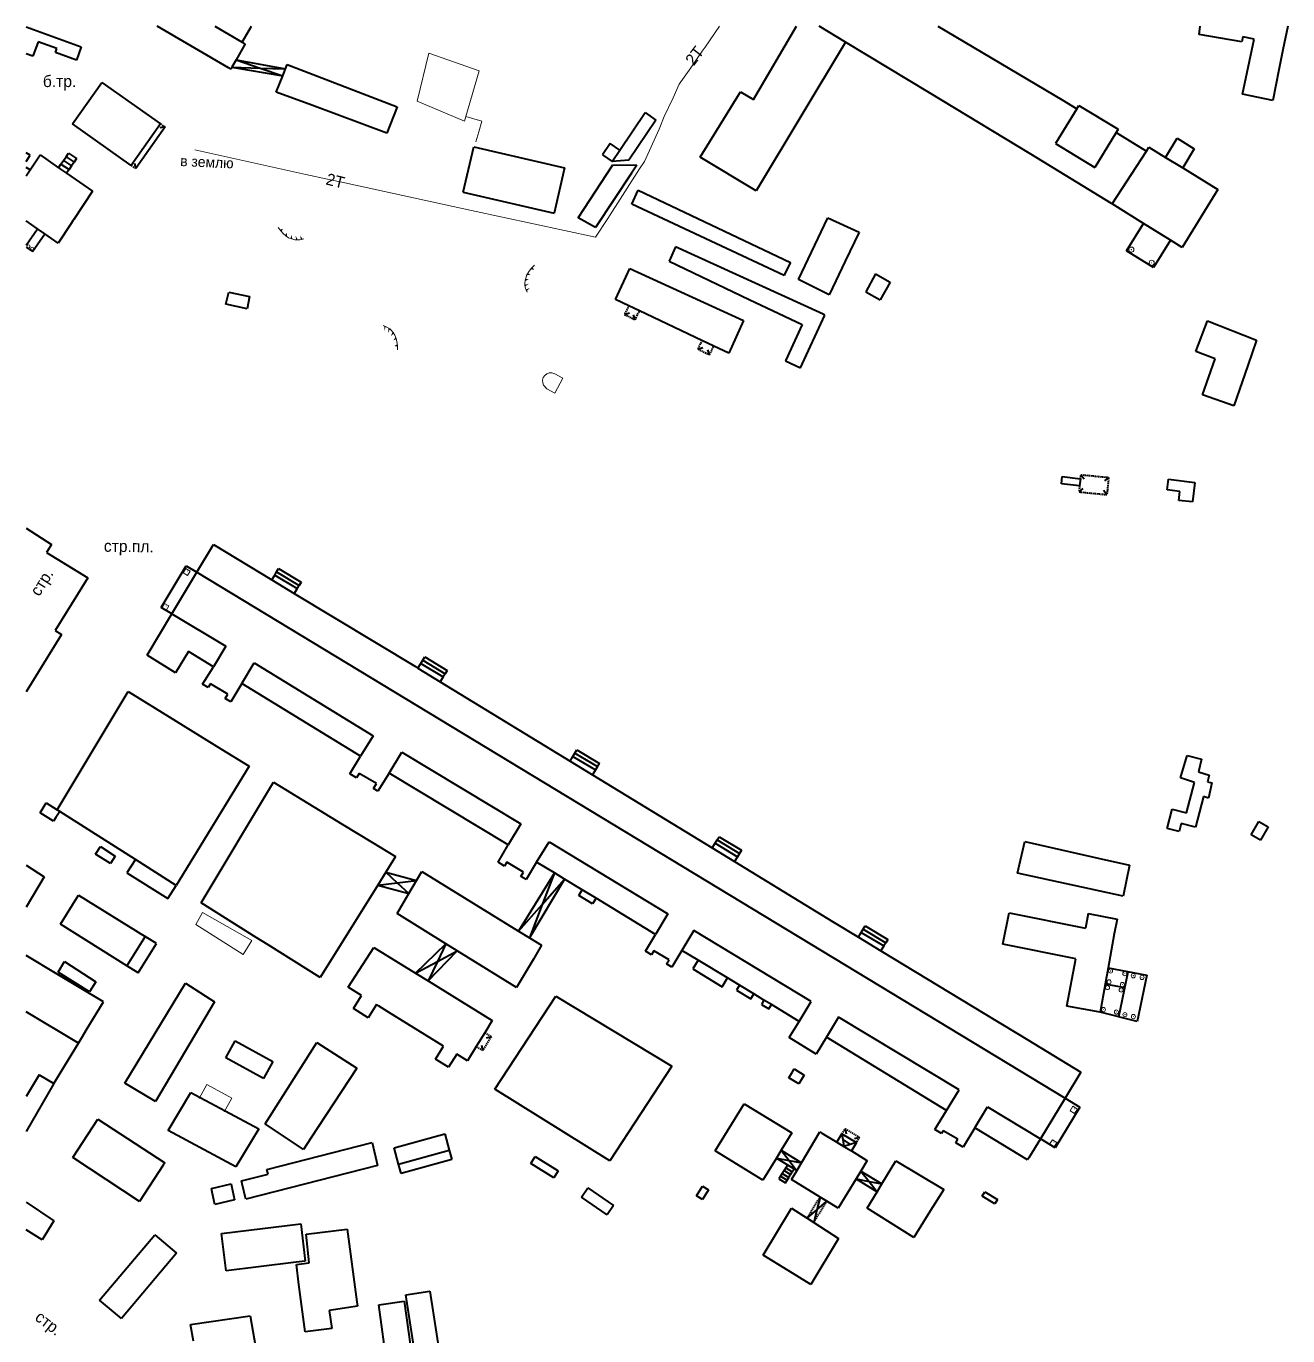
# Model space of a CAD drawing. Extents: x 1000 to 4000, y -4000 to -1000.
# Drawn here: x 2000 to 2486, y -1504 to -1000 of the extents above; entities that cross this region are included whole.
import ezdxf
from ezdxf.enums import TextEntityAlignment as Align

# ---------------------------------------------------------------- set-up
doc = ezdxf.new("R2010")
doc.units = 0
doc.header["$MEASUREMENT"] = 0
doc.linetypes.add('DASHED', pattern=[0.75, 0.5, -0.25])
for name, color, linetype in [('13', 7, 'CONTINUOUS'), ('14', 7, 'CONTINUOUS'), ('18', 7, 'CONTINUOUS'), ('19', 7, 'CONTINUOUS'), ('7', 7, 'CONTINUOUS'), ('CONSTRUCTION_CLASS', 7, 'CONTINUOUS'), ('DOR_DOROZHKA', 40, 'CONTINUOUS')]:
    doc.layers.add(name, color=color, linetype=linetype)
doc.styles.get("Standard").update_dxf_attribs({"font": 'txt', "height": 0.2})

msp = doc.modelspace()

# ---------------------------------------------------------------- linework, layer by layer
at = {"layer": '13', "color": 253, "linetype": 'Continuous', "lineweight": 40}
for p, q in [((2000, -1000.29), (2021.24, -1008.01)), ((2077.98, -1016.05), (2050.46, -1000)), ((2072.72, -1000), (2083.27, -1006.11)), ((2083.27, -1006.11), (2086.83, -1000)), ((2280.16, -1028.2), (2296.74, -1000)), ((2315.65, -1006.16), (2305.44, -1000)), ((2351.19, -1000), (2399.11, -1028.36)), ((2451.83, -1003.14), (2452.31, -1000)), ((2468.28, -1006.08), (2451.83, -1003.14)), ((2486.05, -1000), (2484.19, -1009.14)), ((2004.65, -1005.99), (2002.62, -1011.6)), ((2011.85, -1008.6), (2004.65, -1005.99)), ((2011.29, -1010.14), (2011.85, -1008.6)), ((2021.24, -1008.01), (2019.4, -1013.08)), ((2084.36, -1006.74), (2080.85, -1012.93)), ((2083.27, -1006.11), (2084.36, -1006.74)), ((2315.65, -1006.16), (2281.22, -1063.45)), ((2348.01, -1025.68), (2315.65, -1006.16)), ((2468.75, -1004.04), (2468.28, -1006.08)), ((2468.62, -1026.18), (2473.07, -1004.99)), ((2473.07, -1004.99), (2468.75, -1004.04)), ((2002.62, -1011.6), (2000, -1010.7)), ((2019.4, -1013.08), (2011.29, -1010.14)), ((2080.85, -1012.93), (2079.26, -1015.74)), ((2080.85, -1012.93), (2090.18, -1016.12)), ((2080.85, -1012.93), (2099.89, -1016.45)), ((2484.19, -1009.14), (2482.63, -1016.87)), ((2078.81, -1016.54), (2077.98, -1016.05)), ((2079.26, -1015.74), (2078.81, -1016.54)), ((2079.26, -1015.74), (2090.18, -1016.12)), ((2079.26, -1015.74), (2098.85, -1019.07)), ((2090.18, -1016.12), (2098.85, -1019.07)), ((2090.18, -1016.12), (2099.89, -1016.45)), ((2098.85, -1019.07), (2099.89, -1016.45)), ((2099.89, -1016.45), (2100.57, -1014.77)), ((2100.57, -1014.77), (2142.93, -1031.1)), ((2482.63, -1016.87), (2480.24, -1028.65)), ((2017.88, -1037.6), (2029.08, -1021.67)), ((2029.08, -1021.67), (2051.78, -1037.61)), ((2096.35, -1025.36), (2098.85, -1019.07)), ((2110.04, -1030.47), (2096.35, -1025.36)), ((2259.6, -1050.49), (2275.19, -1025.22)), ((2275.19, -1025.22), (2280.16, -1028.2)), ((2387.1, -1049.26), (2348.01, -1025.68)), ((2399.11, -1028.36), (2404.76, -1031.79)), ((2480.24, -1028.65), (2468.62, -1026.18)), ((2138.98, -1041.26), (2110.04, -1030.47)), ((2142.93, -1031.1), (2138.98, -1041.26)), ((2228.69, -1047.76), (2238.52, -1033.3)), ((2238.52, -1033.3), (2242.63, -1036.14)), ((2404.76, -1031.79), (2396.58, -1045.23)), ((2404.76, -1031.79), (2405.54, -1030.51)), ((2405.54, -1030.51), (2420.68, -1039.69)), ((2040.5, -1053.66), (2017.88, -1037.6)), ((2051.78, -1037.61), (2040.5, -1053.66)), ((2053.48, -1038.81), (2042.22, -1054.84)), ((2053.48, -1038.81), (2051.51, -1039.15)), ((2242.63, -1036.14), (2232.12, -1051.66)), ((2419.9, -1040.98), (2411.71, -1054.41)), ((2420.68, -1039.69), (2419.9, -1040.98)), ((2419.9, -1040.98), (2431.61, -1048.08)), ((2438.96, -1050.53), (2443.48, -1043.14)), ((2443.48, -1043.14), (2450.03, -1047.24)), ((2001.52, -1049.69), (2000, -1048.72)), ((2015.35, -1050.27), (2016.33, -1048.86)), ((2016.33, -1048.86), (2019.43, -1051.02)), ((2168.4, -1063.93), (2172.43, -1046.46)), ((2172.43, -1046.46), (2207.45, -1054.52)), ((2224.94, -1045.22), (2221.98, -1049.6)), ((2228.69, -1047.76), (2224.94, -1045.22)), ((2225.72, -1052.13), (2228.69, -1047.76)), ((2396.58, -1045.23), (2411.71, -1054.41)), ((2418.34, -1068.42), (2431.61, -1048.08)), ((2431.61, -1048.08), (2432.49, -1046.57)), ((2432.49, -1046.57), (2438.96, -1050.53)), ((2450.03, -1047.24), (2445.55, -1054.56)), ((2000, -1052.09), (2001.52, -1049.69)), ((2001.53, -1055.37), (2005.36, -1049.6)), ((2005.36, -1049.6), (2012.42, -1054.5)), ((2012.42, -1054.5), (2013.4, -1053.08)), ((2013.4, -1053.08), (2014.38, -1051.68)), ((2013.4, -1053.08), (2016.51, -1055.24)), ((2014.38, -1051.68), (2015.35, -1050.27)), ((2014.38, -1051.68), (2017.48, -1053.83)), ((2015.35, -1050.27), (2018.46, -1052.42)), ((2017.48, -1053.83), (2016.51, -1055.24)), ((2018.46, -1052.42), (2017.48, -1053.83)), ((2019.43, -1051.02), (2018.46, -1052.42)), ((2042.22, -1054.84), (2041.88, -1052.87)), ((2212.69, -1073.86), (2226.02, -1053.34)), ((2221.98, -1049.6), (2225.72, -1052.13)), ((2232.12, -1051.66), (2225.72, -1052.13)), ((2226.02, -1053.34), (2235.28, -1053.48)), ((2235.28, -1053.48), (2233.25, -1056.55)), ((2281.22, -1063.45), (2259.6, -1050.49)), ((2418.16, -1068.32), (2387.1, -1049.26)), ((2438.96, -1050.53), (2445.55, -1054.56)), ((2001.53, -1055.37), (2000, -1054.4)), ((2000, -1057.69), (2000.52, -1056.9)), ((2000.52, -1056.9), (2001.53, -1055.37)), ((2012.42, -1054.5), (2015.53, -1056.65)), ((2016.51, -1055.24), (2015.53, -1056.65)), ((2015.53, -1056.65), (2025.51, -1063.56)), ((2207.45, -1054.52), (2203.43, -1071.99)), ((2233.25, -1056.55), (2219.39, -1077.54)), ((2445.55, -1054.56), (2459.13, -1062.86)), ((2025.51, -1063.56), (2018.33, -1074.43)), ((2168.4, -1063.93), (2203.43, -1071.99)), ((2233.39, -1068.59), (2235.81, -1063.17)), ((2235.81, -1063.17), (2294.44, -1091.01)), ((2459.13, -1062.86), (2445.3, -1085.21)), ((2291.99, -1095.97), (2233.39, -1068.59)), ((2418.34, -1068.42), (2418.16, -1068.32)), ((2430.47, -1075.97), (2418.34, -1068.42)), ((2219.39, -1077.54), (2212.69, -1073.86)), ((2297.57, -1097.59), (2308.8, -1073.77)), ((2308.8, -1073.77), (2320.9, -1079.37)), ((2004.34, -1078.03), (2000, -1075.03)), ((2000, -1084.29), (2004.34, -1078.03)), ((2007.16, -1079.99), (2004.34, -1078.03)), ((2017.28, -1076.03), (2012.3, -1083.56)), ((2018.11, -1074.77), (2017.28, -1076.03)), ((2018.33, -1074.43), (2018.11, -1074.77)), ((2320.9, -1079.37), (2315.57, -1090.49)), ((2423.9, -1086.53), (2430.47, -1075.97)), ((2440.84, -1082.43), (2430.47, -1075.97)), ((2002.48, -1086.75), (2007.16, -1079.99)), ((2012.3, -1083.56), (2007.16, -1079.99)), ((2440.84, -1082.43), (2434.28, -1092.98)), ((2445.3, -1085.21), (2440.84, -1082.43)), ((2000, -1085.08), (2002.48, -1086.75)), ((2250.13, -1085.03), (2247.72, -1090.56)), ((2306.98, -1110.97), (2250.13, -1085.03)), ((2434.28, -1092.98), (2423.9, -1086.53)), ((2227.03, -1105.25), (2232.59, -1093.35)), ((2232.59, -1093.35), (2276.3, -1113.38)), ((2247.72, -1090.56), (2278.58, -1105.26)), ((2294.44, -1091.01), (2292.44, -1095.06)), ((2315.57, -1090.49), (2311.91, -1098.14)), ((2292.44, -1095.06), (2291.99, -1095.97)), ((2309.37, -1103.42), (2297.57, -1097.59)), ((2311.91, -1098.14), (2309.37, -1103.42)), ((2327.25, -1095.42), (2323.43, -1102.26)), ((2327.25, -1095.42), (2332.84, -1098.54)), ((2332.84, -1098.54), (2329.02, -1105.38)), ((2076.97, -1107.08), (2078.06, -1102.39)), ((2078.06, -1102.39), (2086.09, -1104.12)), ((2086.09, -1104.12), (2085.08, -1108.83)), ((2323.43, -1102.26), (2329.02, -1105.38)), ((2085.08, -1108.83), (2076.97, -1107.08)), ((2232.16, -1107.68), (2227.03, -1105.25)), ((2236.23, -1109.62), (2232.16, -1107.68)), ((2260.35, -1121.05), (2236.23, -1109.62)), ((2278.58, -1105.26), (2298.9, -1114.94)), ((2230.53, -1111.05), (2232.41, -1110.39)), ((2234.61, -1113.04), (2233.94, -1111.15)), ((2276.3, -1113.38), (2270.74, -1125.97)), ((2298.3, -1131.6), (2307.7, -1111.28)), ((2307.7, -1111.28), (2306.98, -1110.97)), ((2450.59, -1125.29), (2455.16, -1113.52)), ((2455.16, -1113.52), (2473.99, -1120.97)), ((2298.9, -1114.94), (2292.49, -1128.84)), ((2258.75, -1124.41), (2260.64, -1123.73)), ((2264.87, -1123.19), (2260.35, -1121.05)), ((2263.28, -1126.55), (2262.61, -1124.67)), ((2270.74, -1125.97), (2264.87, -1123.19)), ((2473.99, -1120.97), (2470.61, -1130.73)), ((2292.49, -1128.84), (2298.3, -1131.6)), ((2458.03, -1128.14), (2450.59, -1125.29)), ((2453.23, -1141.97), (2458.03, -1128.14)), ((2470.61, -1130.73), (2465.2, -1146.28)), ((2465.2, -1146.28), (2453.23, -1141.97)), ((2398.8, -1176.27), (2399.13, -1173.48)), ((2399.13, -1173.48), (2406.17, -1174.31)), ((2406.17, -1174.31), (2405.85, -1177.1)), ((2406.32, -1172.76), (2407.59, -1174.31)), ((2417.02, -1173.8), (2415.48, -1175.08)), ((2439.6, -1178.52), (2440.03, -1174.43)), ((2440.03, -1174.43), (2450.25, -1175.78)), ((2405.85, -1177.1), (2398.8, -1176.27)), ((2405.62, -1179.39), (2407.17, -1178.12)), ((2416.35, -1180.43), (2415.08, -1178.89)), ((2444.5, -1179.28), (2439.6, -1178.52)), ((2444.08, -1182.63), (2444.5, -1179.28)), ((2450.25, -1175.78), (2449.28, -1183.24)), ((2449.28, -1183.24), (2444.08, -1182.63)), ((2000, -1193.35), (2009.75, -1199.66)), ((2009.75, -1199.66), (2007.79, -1202.76)), ((2065.76, -1210.29), (2072.14, -1199.65)), ((2072.14, -1199.65), (2094.62, -1213.24)), ((2007.79, -1202.76), (2023.71, -1212.44)), ((2052.02, -1223.91), (2061.66, -1207.83)), ((2056.12, -1226.37), (2065.76, -1210.29)), ((2061.66, -1207.83), (2065.76, -1210.29)), ((2065.76, -1210.29), (2400.22, -1412.92)), ((2095.73, -1211.4), (2096.49, -1210.15)), ((2096.49, -1210.15), (2097.24, -1208.9)), ((2096.49, -1210.15), (2105.13, -1215.37)), ((2097.24, -1208.9), (2105.88, -1214.12)), ((2023.71, -1212.44), (2011.17, -1232.72)), ((2094.62, -1213.24), (2095.73, -1211.4)), ((2094.62, -1213.24), (2103.26, -1218.46)), ((2095.73, -1211.4), (2104.38, -1216.62)), ((2105.13, -1215.37), (2104.38, -1216.62)), ((2105.88, -1214.12), (2105.13, -1215.37)), ((2104.38, -1216.62), (2103.26, -1218.46)), ((2103.26, -1218.46), (2149.95, -1246.66)), ((2056.12, -1226.37), (2052.02, -1223.91)), ((2046.57, -1242.32), (2056.12, -1226.37)), ((2056.12, -1226.37), (2076.89, -1238.81)), ((2013.59, -1234.24), (2000, -1256.42)), ((2011.17, -1232.72), (2013.59, -1234.24)), ((2062.51, -1240.87), (2057.58, -1249.11)), ((2072.15, -1246.71), (2062.51, -1240.87)), ((2076.89, -1238.81), (2072.15, -1246.71)), ((2057.58, -1249.11), (2046.57, -1242.32)), ((2083.12, -1253.14), (2087.85, -1245.26)), ((2087.85, -1245.26), (2133.62, -1273.28)), ((2150.92, -1247.25), (2152.03, -1245.41)), ((2152.03, -1245.41), (2152.79, -1244.17)), ((2152.03, -1245.41), (2160.68, -1250.64)), ((2152.79, -1244.17), (2153.54, -1242.92)), ((2152.79, -1244.17), (2161.43, -1249.39)), ((2153.54, -1242.92), (2162.18, -1248.14)), ((2067.93, -1253.45), (2072.15, -1246.71)), ((2149.95, -1246.66), (2150.92, -1247.25)), ((2150.92, -1247.25), (2159.54, -1252.52)), ((2160.68, -1250.64), (2159.54, -1252.52)), ((2161.43, -1249.39), (2160.68, -1250.64)), ((2162.18, -1248.14), (2161.43, -1249.39)), ((2070.11, -1254.75), (2067.93, -1253.45)), ((2071.03, -1253.27), (2070.11, -1254.75)), ((2077.64, -1257.3), (2071.03, -1253.27)), ((2083.12, -1253.14), (2078.88, -1260.26)), ((2128.82, -1281.12), (2083.12, -1253.14)), ((2159.54, -1252.52), (2209.55, -1283.07)), ((2011.96, -1301.87), (2039.34, -1256.22)), ((2039.34, -1256.22), (2049.66, -1262.62)), ((2076.7, -1258.95), (2077.64, -1257.3)), ((2078.88, -1260.26), (2076.7, -1258.95)), ((2049.66, -1262.62), (2075, -1278.33)), ((2133.62, -1273.28), (2128.82, -1281.12)), ((2075, -1278.33), (2085.85, -1285.05)), ((2124.66, -1287.91), (2128.82, -1281.12)), ((2139.81, -1287.69), (2144.75, -1279.6)), ((2144.75, -1279.6), (2190.53, -1307.22)), ((2209.55, -1283.07), (2210.66, -1281.23)), ((2210.66, -1281.23), (2211.41, -1279.98)), ((2210.66, -1281.23), (2219.3, -1286.45)), ((2211.41, -1279.98), (2212.17, -1278.73)), ((2211.41, -1279.98), (2220.05, -1285.2)), ((2212.17, -1278.73), (2220.81, -1283.96)), ((2444.68, -1289.5), (2447.23, -1280.95)), ((2447.23, -1280.95), (2452.85, -1282.38)), ((2085.85, -1285.05), (2057.81, -1330.93)), ((2209.55, -1283.07), (2218.16, -1288.33)), ((2220.05, -1285.2), (2219.3, -1286.45)), ((2220.81, -1283.96), (2220.05, -1285.2)), ((2452.85, -1282.38), (2451.64, -1287.21)), ((2067.43, -1337.71), (2095.25, -1291.22)), ((2095.25, -1291.22), (2121.76, -1307.32)), ((2127.19, -1289.52), (2124.66, -1287.91)), ((2128.28, -1287.78), (2127.19, -1289.52)), ((2134.91, -1291.71), (2128.28, -1287.78)), ((2139.81, -1287.69), (2135.51, -1294.68)), ((2185.63, -1315.34), (2139.81, -1287.69)), ((2219.3, -1286.45), (2218.16, -1288.33)), ((2218.16, -1288.33), (2264.29, -1316.52)), ((2450.15, -1291.28), (2444.68, -1289.5)), ((2446.95, -1302.95), (2450.15, -1291.28)), ((2451.64, -1287.21), (2455.77, -1288.45)), ((2455.77, -1288.45), (2455.09, -1291.03)), ((2455.09, -1291.03), (2456.73, -1291.46)), ((2133.78, -1293.65), (2134.91, -1291.71)), ((2135.51, -1294.68), (2133.78, -1293.65)), ((2456.73, -1291.46), (2455.49, -1297.28)), ((2005.37, -1302.95), (2007.74, -1299.2)), ((2007.74, -1299.2), (2011.96, -1301.87)), ((2453.56, -1296.76), (2450.44, -1308.45)), ((2455.49, -1297.28), (2453.56, -1296.76)), ((2010.53, -1306.22), (2005.37, -1302.95)), ((2011.41, -1304.84), (2010.53, -1306.22)), ((2012.91, -1302.47), (2011.41, -1304.84)), ((2012.91, -1302.47), (2011.96, -1301.87)), ((2025.32, -1310.34), (2012.91, -1302.47)), ((2439.6, -1309.03), (2441.55, -1301.53)), ((2441.55, -1301.53), (2446.95, -1302.95)), ((2471.89, -1311.43), (2474.88, -1306.31)), ((2474.88, -1306.31), (2478.47, -1308.41)), ((2042.05, -1320.94), (2025.32, -1310.34)), ((2121.76, -1307.32), (2133.43, -1314.41)), ((2190.53, -1307.22), (2185.63, -1315.34)), ((2444.22, -1310.23), (2439.6, -1309.03)), ((2445.02, -1307.13), (2444.22, -1310.23)), ((2450.44, -1308.45), (2445.02, -1307.13)), ((2475.49, -1313.53), (2471.89, -1311.43)), ((2478.47, -1308.41), (2475.49, -1313.53)), ((2026.74, -1318.9), (2028.57, -1316.01)), ((2028.57, -1316.01), (2034.28, -1319.62)), ((2133.43, -1314.41), (2142.29, -1319.79)), ((2181.77, -1321.96), (2185.63, -1315.34)), ((2196.65, -1322.01), (2201.42, -1314.16)), ((2201.42, -1314.16), (2247.19, -1341.95)), ((2264.29, -1316.52), (2265.4, -1314.68)), ((2264.29, -1316.52), (2272.91, -1321.78)), ((2265.4, -1314.68), (2266.16, -1313.43)), ((2265.4, -1314.68), (2274.04, -1319.9)), ((2266.16, -1313.43), (2266.91, -1312.18)), ((2266.16, -1313.43), (2274.8, -1318.65)), ((2266.91, -1312.18), (2275.55, -1317.4)), ((2381.92, -1326.27), (2384.69, -1314.07)), ((2384.69, -1314.07), (2412.97, -1320.48)), ((2032.45, -1322.51), (2026.74, -1318.9)), ((2034.28, -1319.62), (2032.45, -1322.51)), ((2042.05, -1320.94), (2038.82, -1326.04)), ((2057.81, -1330.93), (2042.05, -1320.94)), ((2142.29, -1319.79), (2138.5, -1325.88)), ((2274.04, -1319.9), (2272.91, -1321.78)), ((2274.8, -1318.65), (2274.04, -1319.9)), ((2275.55, -1317.4), (2274.8, -1318.65)), ((2412.97, -1320.48), (2425.03, -1323.21)), ((2000, -1323.14), (2006.91, -1327.58)), ((2038.82, -1326.04), (2054.57, -1336.04)), ((2138.5, -1325.88), (2135.45, -1330.8)), ((2138.5, -1325.88), (2142.96, -1329.95)), ((2138.5, -1325.88), (2150.4, -1329.11)), ((2150.4, -1329.11), (2152.46, -1325.64)), ((2152.46, -1325.64), (2189.69, -1348.57)), ((2184.27, -1323.52), (2181.77, -1321.96)), ((2185.23, -1321.99), (2184.27, -1323.52)), ((2191.57, -1325.87), (2185.23, -1321.99)), ((2203.49, -1326.16), (2189.69, -1348.57)), ((2190.54, -1327.47), (2191.57, -1325.87)), ((2196.65, -1322.01), (2192.62, -1328.7)), ((2203.49, -1326.16), (2196.65, -1322.01)), ((2203.49, -1326.16), (2198.82, -1338.24)), ((2207.41, -1328.54), (2203.49, -1326.16)), ((2272.91, -1321.78), (2310.69, -1344.86)), ((2422.67, -1335.05), (2381.92, -1326.27)), ((2425.03, -1323.21), (2422.67, -1335.05)), ((2006.91, -1327.58), (2000, -1339.36)), ((2054.57, -1336.04), (2057.81, -1330.93)), ((2135.45, -1330.8), (2113.27, -1366.46)), ((2135.45, -1330.8), (2142.96, -1329.95)), ((2135.45, -1330.8), (2147.47, -1334.06)), ((2142.96, -1329.95), (2150.4, -1329.11)), ((2142.96, -1329.95), (2147.47, -1334.06)), ((2147.47, -1334.06), (2150.4, -1329.11)), ((2192.62, -1328.7), (2190.54, -1327.47)), ((2207.41, -1328.54), (2193.84, -1351.12)), ((2198.82, -1338.24), (2207.41, -1328.54)), ((2214.2, -1332.66), (2207.41, -1328.54)), ((2013.17, -1345.87), (2020.17, -1334.65)), ((2020.17, -1334.65), (2045.82, -1350.64)), ((2142.89, -1341.81), (2147.47, -1334.06)), ((2212.88, -1334.84), (2214.2, -1332.66)), ((2218.22, -1338.08), (2212.88, -1334.84)), ((2219.54, -1335.9), (2214.2, -1332.66)), ((2219.54, -1335.9), (2218.22, -1338.08)), ((2242.43, -1349.79), (2219.54, -1335.9)), ((2088.63, -1351.01), (2067.43, -1337.71)), ((2189.69, -1348.57), (2198.82, -1338.24)), ((2198.82, -1338.24), (2193.84, -1351.12)), ((2376.31, -1353.52), (2378.74, -1341.49)), ((2378.74, -1341.49), (2408.05, -1347.39)), ((2409.19, -1341.74), (2408.05, -1347.39)), ((2409.19, -1341.74), (2420.32, -1343.98)), ((2038.82, -1361.87), (2013.17, -1345.87)), ((2161.66, -1353.42), (2142.89, -1341.81)), ((2247.19, -1341.95), (2242.43, -1349.79)), ((2310.69, -1344.86), (2320.62, -1350.88)), ((2322.49, -1347.78), (2323.25, -1346.53)), ((2323.25, -1346.53), (2331.89, -1351.75)), ((2420.32, -1343.98), (2419.18, -1349.64)), ((2045.82, -1350.64), (2038.82, -1361.87)), ((2050.18, -1353.36), (2045.82, -1350.64)), ((2093.18, -1353.86), (2088.63, -1351.01)), ((2189.69, -1348.57), (2193.84, -1351.12)), ((2193.84, -1351.12), (2198.53, -1354.01)), ((2238.63, -1356.22), (2242.43, -1349.79)), ((2257.25, -1348.35), (2252.64, -1355.96)), ((2302.44, -1375.71), (2257.25, -1348.35)), ((2320.62, -1350.88), (2321.74, -1349.03)), ((2320.62, -1350.88), (2329.26, -1356.11)), ((2321.74, -1349.03), (2322.49, -1347.78)), ((2321.74, -1349.03), (2330.38, -1354.25)), ((2322.49, -1347.78), (2331.14, -1353)), ((2331.89, -1351.75), (2331.14, -1353)), ((2419.18, -1349.64), (2416.83, -1362.67)), ((2043.18, -1364.58), (2050.18, -1353.36)), ((2113.27, -1366.46), (2093.18, -1353.86)), ((2123.98, -1370.13), (2133.9, -1354.89)), ((2133.9, -1354.89), (2149.92, -1364.73)), ((2149.92, -1364.73), (2161.66, -1353.42)), ((2154.8, -1367.73), (2166.1, -1356.17)), ((2161.66, -1353.42), (2158.41, -1360.25)), ((2158.41, -1360.25), (2166.1, -1356.17)), ((2166.1, -1356.17), (2161.66, -1353.42)), ((2188.94, -1370.3), (2166.1, -1356.17)), ((2198.53, -1354.01), (2195.4, -1359.34)), ((2240.87, -1357.66), (2238.63, -1356.22)), ((2241.81, -1356.1), (2240.87, -1357.66)), ((2247.69, -1359.61), (2241.81, -1356.1)), ((2252.64, -1355.96), (2248.74, -1362.4)), ((2258.92, -1359.76), (2252.64, -1355.96)), ((2330.38, -1354.25), (2329.26, -1356.11)), ((2329.26, -1356.11), (2373.56, -1382.97)), ((2331.14, -1353), (2330.38, -1354.25)), ((2404.33, -1359.22), (2376.31, -1353.52)), ((2011.92, -1365.07), (2000, -1357.9)), ((2012.33, -1364.4), (2014.74, -1360.27)), ((2014.74, -1360.27), (2026.87, -1368.12)), ((2043.18, -1364.58), (2038.82, -1361.87)), ((2149.92, -1364.73), (2158.41, -1360.25)), ((2158.41, -1360.25), (2154.8, -1367.73)), ((2195.4, -1359.34), (2188.94, -1370.3)), ((2246.74, -1361.2), (2247.69, -1359.61)), ((2248.74, -1362.4), (2246.74, -1361.2)), ((2258.92, -1359.76), (2256.88, -1363.12)), ((2270.21, -1366.6), (2258.92, -1359.76)), ((2400.92, -1377.45), (2404.33, -1359.22)), ((2029.78, -1375.81), (2011.92, -1365.07)), ((2024.41, -1371.92), (2012.33, -1364.4)), ((2149.92, -1364.73), (2154.8, -1367.73)), ((2256.88, -1363.12), (2268.18, -1369.96)), ((2268.18, -1369.96), (2270.21, -1366.6)), ((2274.82, -1369.39), (2270.21, -1366.6)), ((2416.83, -1362.67), (2415.7, -1369.01)), ((2416.83, -1362.67), (2431.71, -1365.56)), ((2420.91, -1381.55), (2424.52, -1364.17)), ((2431.71, -1365.56), (2428.04, -1383.3)), ((2026.87, -1368.12), (2024.41, -1371.92)), ((2038.06, -1407.09), (2061.42, -1368.64)), ((2061.42, -1368.64), (2072.53, -1375.81)), ((2129.2, -1373.33), (2123.98, -1370.13)), ((2154.8, -1367.73), (2179.58, -1382.95)), ((2274.82, -1369.39), (2273.64, -1371.35)), ((2273.64, -1371.35), (2279.12, -1374.66)), ((2280.3, -1372.71), (2274.82, -1369.39)), ((2415.7, -1369.01), (2413.76, -1379.78)), ((2423.24, -1370.37), (2415.7, -1369.01)), ((2023.51, -1386.11), (2029.78, -1375.81)), ((2072.53, -1375.81), (2049.88, -1414.14)), ((2126.07, -1378.4), (2129.2, -1373.33)), ((2134.9, -1376.85), (2131.78, -1381.91)), ((2135.68, -1377.33), (2134.9, -1376.85)), ((2180.49, -1409.44), (2204, -1373.59)), ((2204, -1373.59), (2248.75, -1400.53)), ((2279.12, -1374.66), (2280.3, -1372.71)), ((2284.24, -1375.09), (2280.3, -1372.71)), ((2284.24, -1375.09), (2283.22, -1376.77)), ((2283.22, -1376.77), (2286.07, -1378.49)), ((2287.08, -1376.82), (2284.24, -1375.09)), ((2286.07, -1378.49), (2287.08, -1376.82)), ((2297.83, -1383.32), (2287.08, -1376.82)), ((2297.83, -1383.32), (2302.44, -1375.71)), ((2020.1, -1391.72), (2000, -1379.62)), ((2131.78, -1381.91), (2126.07, -1378.4)), ((2139.62, -1379.75), (2135.68, -1377.33)), ((2160.83, -1392.8), (2139.62, -1379.75)), ((2312.94, -1381.73), (2308.31, -1389.44)), ((2359.39, -1409.63), (2312.94, -1381.73)), ((2413.76, -1379.78), (2400.92, -1377.45)), ((2428.04, -1383.3), (2413.76, -1379.78)), ((2021.29, -1389.76), (2023.51, -1386.11)), ((2179.58, -1382.95), (2176.65, -1387.7)), ((2293.97, -1389.56), (2297.83, -1383.32)), ((2373.56, -1382.97), (2382.88, -1388.61)), ((2010.62, -1407.3), (2020.1, -1391.72)), ((2020.1, -1391.72), (2021.29, -1389.76)), ((2076.9, -1397.39), (2080.51, -1390.82)), ((2080.51, -1390.82), (2095.06, -1398.8)), ((2092.09, -1422.79), (2111.98, -1391.44)), ((2111.98, -1391.44), (2127.35, -1401.38)), ((2176.65, -1387.7), (2173.4, -1392.99)), ((2179.2, -1389.27), (2177.25, -1389.73)), ((2304.32, -1395.93), (2293.97, -1389.56)), ((2308.31, -1389.44), (2304.32, -1395.93)), ((2354.56, -1417.67), (2308.31, -1389.44)), ((2382.88, -1388.61), (2406.33, -1402.83)), ((2157.74, -1397.82), (2160.83, -1392.8)), ((2165.85, -1395.89), (2162.76, -1400.91)), ((2170.03, -1398.46), (2165.85, -1395.89)), ((2173.4, -1392.99), (2170.03, -1398.46)), ((2175.94, -1394.55), (2175.48, -1392.61)), ((2091.45, -1405.38), (2076.9, -1397.39)), ((2095.06, -1398.8), (2091.45, -1405.38)), ((2127.35, -1401.38), (2109.66, -1428.36)), ((2162.76, -1400.91), (2157.74, -1397.82)), ((2248.75, -1400.53), (2224.88, -1437.04)), ((2295.24, -1402.69), (2295.88, -1401.65)), ((2295.88, -1401.65), (2299.71, -1403.99)), ((2004.98, -1403.91), (2000, -1412.19)), ((2010.62, -1407.3), (2000, -1425.77)), ((2004.98, -1403.91), (2010.62, -1407.3)), ((2049.88, -1414.14), (2038.06, -1407.09)), ((2293.78, -1405.09), (2295.24, -1402.69)), ((2297.61, -1407.43), (2293.78, -1405.09)), ((2299.08, -1405.02), (2297.61, -1407.43)), ((2299.71, -1403.99), (2299.08, -1405.02)), ((2406.33, -1402.83), (2400.22, -1412.92)), ((2054.7, -1425.4), (2063.37, -1410.67)), ((2063.37, -1410.67), (2066.98, -1412.61)), ((2224.88, -1437.04), (2180.49, -1409.44)), ((2354.56, -1417.67), (2359.39, -1409.63)), ((2066.98, -1412.61), (2076.6, -1417.78)), ((2265.47, -1433.21), (2276.61, -1415.03)), ((2276.61, -1415.03), (2294.97, -1426.28)), ((2365.46, -1424.28), (2370.37, -1416.18)), ((2370.37, -1416.18), (2390.75, -1428.53)), ((2400.22, -1412.92), (2390.75, -1428.53)), ((2405.91, -1416.39), (2396.45, -1431.99)), ((2400.22, -1412.92), (2405.91, -1416.39)), ((2017.92, -1435.71), (2027.63, -1421.02)), ((2027.63, -1421.02), (2053.38, -1437.85)), ((2076.6, -1417.78), (2089.57, -1424.75)), ((2350.01, -1424.91), (2354.56, -1417.67)), ((2080.82, -1439.37), (2054.7, -1425.4)), ((2089.57, -1424.75), (2080.82, -1439.37)), ((2106.83, -1432.68), (2092.09, -1422.79)), ((2141.74, -1431.99), (2161.23, -1426.65)), ((2161.23, -1426.65), (2162.95, -1432.93)), ((2294.97, -1426.28), (2290.89, -1432.94)), ((2298.73, -1437.74), (2305.79, -1425.84)), ((2305.79, -1425.84), (2306.57, -1426.31)), ((2306.57, -1426.31), (2312.33, -1429.82)), ((2312.33, -1429.82), (2314.27, -1426.63)), ((2314.27, -1426.63), (2314.63, -1428.87)), ((2314.27, -1426.63), (2319.84, -1430.02)), ((2315.46, -1424.67), (2315.93, -1426.62)), ((2352.57, -1426.54), (2350.01, -1424.91)), ((2353.25, -1425.41), (2352.57, -1426.54)), ((2358.91, -1428.65), (2353.25, -1425.41)), ((2365.46, -1424.28), (2360.97, -1431.77)), ((2372.61, -1428.65), (2365.46, -1424.28)), ((2092.77, -1440.37), (2133.31, -1430.01)), ((2109.66, -1428.36), (2106.83, -1432.68)), ((2133.31, -1430.01), (2135.4, -1438.79)), ((2143.46, -1438.27), (2141.74, -1431.99)), ((2312.33, -1429.82), (2315.04, -1431.46)), ((2314.63, -1428.87), (2317.47, -1430.73)), ((2314.63, -1428.87), (2315.04, -1431.46)), ((2317.47, -1430.73), (2315.04, -1431.46)), ((2315.04, -1431.46), (2317.91, -1433.2)), ((2319.84, -1430.02), (2317.47, -1430.73)), ((2319.84, -1430.02), (2317.91, -1433.2)), ((2321.03, -1428.06), (2319.09, -1428.54)), ((2358.1, -1430.15), (2358.91, -1428.65)), ((2360.97, -1431.77), (2358.1, -1430.15)), ((2385.8, -1436.7), (2372.61, -1428.65)), ((2390.75, -1428.53), (2386.33, -1435.83)), ((2396.45, -1431.99), (2390.75, -1428.53)), ((2043.66, -1452.72), (2017.92, -1435.71)), ((2143.46, -1438.27), (2162.95, -1432.93)), ((2163.94, -1436.52), (2144.45, -1441.86)), ((2162.95, -1432.93), (2163.94, -1436.52)), ((2194.45, -1438.07), (2196.12, -1435.38)), ((2196.12, -1435.38), (2204.92, -1440.84)), ((2283.83, -1444.46), (2265.47, -1433.21)), ((2289.02, -1435.99), (2283.83, -1444.46)), ((2290.89, -1432.94), (2289.02, -1435.99)), ((2289.02, -1435.99), (2293.89, -1436.87)), ((2289.02, -1435.99), (2295.81, -1440.14)), ((2290.89, -1432.94), (2293.89, -1436.87)), ((2290.89, -1432.94), (2298.73, -1437.74)), ((2293.89, -1436.87), (2298.73, -1437.74)), ((2293.89, -1436.87), (2296.91, -1440.82)), ((2317.91, -1433.2), (2323.5, -1436.6)), ((2324.05, -1436.94), (2321.57, -1440.97)), ((2323.5, -1436.6), (2324.05, -1436.94)), ((2329.68, -1445.94), (2335.07, -1437.04)), ((2335.07, -1437.04), (2353.48, -1448.04)), ((2386.33, -1435.83), (2385.8, -1436.7)), ((2052.78, -1438.76), (2043.66, -1452.72)), ((2053.38, -1437.85), (2052.78, -1438.76)), ((2082.9, -1444.67), (2093.19, -1442.21)), ((2135.4, -1438.79), (2084.57, -1451.74)), ((2093.19, -1442.21), (2092.77, -1440.37)), ((2144.45, -1441.86), (2143.46, -1438.27)), ((2203.25, -1443.53), (2194.45, -1438.07)), ((2204.92, -1440.84), (2203.25, -1443.53)), ((2291.3, -1441.85), (2290.64, -1442.93)), ((2291.96, -1440.77), (2291.3, -1441.85)), ((2291.3, -1441.85), (2293.82, -1443.39)), ((2292.62, -1439.68), (2291.96, -1440.77)), ((2291.96, -1440.77), (2294.48, -1442.31)), ((2293.29, -1438.6), (2292.62, -1439.68)), ((2292.62, -1439.68), (2295.14, -1441.23)), ((2293.82, -1443.39), (2294.48, -1442.31)), ((2294.48, -1442.31), (2295.14, -1441.23)), ((2294.87, -1444.26), (2296.91, -1440.82)), ((2295.14, -1441.23), (2295.81, -1440.14)), ((2295.81, -1440.14), (2296.91, -1440.82)), ((2296.91, -1440.82), (2298.73, -1437.74)), ((2321.57, -1440.97), (2319.73, -1443.97)), ((2321.57, -1440.97), (2324.71, -1444.96)), ((2321.57, -1440.97), (2329.68, -1445.94)), ((2071.39, -1447.74), (2078.99, -1445.92)), ((2078.99, -1445.92), (2079.14, -1446.72)), ((2079.14, -1446.72), (2080.2, -1452.04)), ((2083.2, -1445.91), (2082.9, -1444.67)), ((2084.57, -1451.74), (2083.2, -1445.91)), ((2213.93, -1451.01), (2216.39, -1447.45)), ((2216.39, -1447.45), (2226.25, -1454.26)), ((2258.24, -1450.54), (2260.5, -1446.76)), ((2260.5, -1446.76), (2262.86, -1448.17)), ((2290.64, -1442.93), (2289.97, -1444.01)), ((2289.97, -1444.01), (2292.49, -1445.56)), ((2290.64, -1442.93), (2293.15, -1444.47)), ((2292.49, -1445.56), (2293.15, -1444.47)), ((2293.15, -1444.47), (2293.82, -1443.39)), ((2305.83, -1450.98), (2294.87, -1444.26)), ((2319.73, -1443.97), (2312.82, -1455.26)), ((2319.73, -1443.97), (2324.71, -1444.96)), ((2319.73, -1443.97), (2327.85, -1448.95)), ((2324.71, -1444.96), (2329.68, -1445.94)), ((2324.71, -1444.96), (2327.85, -1448.95)), ((2327.85, -1448.95), (2329.68, -1445.94)), ((2071.68, -1449.13), (2071.39, -1447.74)), ((2072.64, -1453.82), (2071.68, -1449.13)), ((2080.2, -1452.04), (2072.64, -1453.82)), ((2223.79, -1457.82), (2213.93, -1451.01)), ((2260.61, -1451.95), (2258.24, -1450.54)), ((2262.86, -1448.17), (2260.61, -1451.95)), ((2305.83, -1450.98), (2304.62, -1455.87)), ((2304.62, -1455.87), (2308.44, -1452.58)), ((2308.44, -1452.58), (2305.83, -1450.98)), ((2312.82, -1455.26), (2308.44, -1452.58)), ((2323.99, -1455.31), (2327.85, -1448.95)), ((2353.48, -1448.04), (2348.42, -1456.22)), ((2368.34, -1450.61), (2369.36, -1448.94)), ((2373.13, -1453.54), (2368.34, -1450.61)), ((2369.36, -1448.94), (2374.15, -1451.86)), ((2374.15, -1451.86), (2373.13, -1453.54)), ((2000, -1452.99), (2010.63, -1460.16)), ((2226.25, -1454.26), (2223.79, -1457.82)), ((2283.97, -1473.33), (2294.79, -1455.31)), ((2294.79, -1455.31), (2300.82, -1459.15)), ((2300.82, -1459.15), (2304.62, -1455.87)), ((2304.62, -1455.87), (2303.4, -1460.79)), ((2342.02, -1466.57), (2323.99, -1455.31)), ((2348.42, -1456.22), (2342.02, -1466.57)), ((2010.63, -1460.16), (2006.11, -1467.5)), ((2075.3, -1465.06), (2105.79, -1461.34)), ((2105.79, -1461.34), (2107.54, -1475.68)), ((2300.82, -1459.15), (2303.4, -1460.79)), ((2303.4, -1460.79), (2312.99, -1466.89)), ((2006.11, -1467.5), (2000, -1463.55)), ((2028.28, -1490.69), (2049.53, -1465.54)), ((2049.53, -1465.54), (2057.94, -1472.64)), ((2077.05, -1479.39), (2075.3, -1465.06)), ((2107.82, -1465.26), (2123.71, -1463.37)), ((2109.06, -1476.37), (2107.82, -1465.26)), ((2123.71, -1463.37), (2127.38, -1491.35)), ((2312.99, -1466.89), (2302.27, -1484.72)), ((2057.94, -1472.64), (2036.69, -1497.8)), ((2089.53, -1477.87), (2077.05, -1479.39)), ((2104, -1476.11), (2089.53, -1477.87)), ((2107.54, -1475.68), (2104, -1476.11)), ((2104.11, -1477.02), (2109.06, -1476.37)), ((2105.1, -1484.61), (2104.11, -1477.02)), ((2293.57, -1479.3), (2283.97, -1473.33)), ((2302.27, -1484.72), (2293.57, -1479.3)), ((2107.5, -1502.9), (2105.1, -1484.61)), ((2146.24, -1488.59), (2155.45, -1487.17)), ((2155.45, -1487.17), (2159.46, -1512.88)), ((2036.69, -1497.8), (2028.28, -1490.69)), ((2127.6, -1493.04), (2116.77, -1494.69)), ((2127.38, -1491.35), (2127.6, -1493.04)), ((2135.83, -1492.43), (2145.66, -1491.06)), ((2139.16, -1516.3), (2135.83, -1492.43)), ((2145.66, -1491.06), (2149, -1514.93)), ((2150.23, -1514.32), (2146.24, -1488.59)), ((2063.35, -1500.07), (2086.32, -1496.71)), ((2086.32, -1496.71), (2088.35, -1508.53)), ((2116.77, -1494.69), (2117.69, -1501.56)), ((2064.48, -1506.5), (2063.35, -1500.07)), ((2117.69, -1501.56), (2107.5, -1502.9))]:
    msp.add_line(p, q, dxfattribs=at)
at = {"layer": '13', "color": 253, "linetype": 'DASHED', "lineweight": 40}
for p, q in [((2051.78, -1037.61), (2053.48, -1038.81)), ((2042.22, -1054.84), (2040.5, -1053.66)), ((2232.16, -1107.68), (2230.53, -1111.05)), ((2234.61, -1113.04), (2236.23, -1109.62)), ((2230.53, -1111.05), (2234.61, -1113.04)), ((2260.35, -1121.05), (2258.75, -1124.41)), ((2258.75, -1124.41), (2263.28, -1126.55)), ((2263.28, -1126.55), (2264.87, -1123.19)), ((2406.17, -1174.31), (2406.32, -1172.76)), ((2406.32, -1172.76), (2417.02, -1173.8)), ((2417.02, -1173.8), (2416.35, -1180.43)), ((2405.85, -1177.1), (2405.62, -1179.39)), ((2405.62, -1179.39), (2416.35, -1180.43)), ((2179.2, -1389.27), (2175.94, -1394.55)), ((2176.65, -1387.7), (2179.2, -1389.27)), ((2175.94, -1394.55), (2173.4, -1392.99)), ((2314.27, -1426.63), (2315.46, -1424.67)), ((2315.46, -1424.67), (2321.03, -1428.06)), ((2321.03, -1428.06), (2319.84, -1430.02)), ((2305.83, -1450.98), (2300.82, -1459.15)), ((2308.44, -1452.58), (2303.43, -1460.75))]:
    msp.add_line(p, q, dxfattribs=at)
at = {"layer": '14', "color": 253, "linetype": 'Continuous', "lineweight": 0}
for p, q in [((2150.64, -1028.86), (2155.09, -1010.43)), ((2155.09, -1010.43), (2174.5, -1017.22)), ((2174.5, -1017.22), (2169.4, -1034.76)), ((2156.39, -1031.32), (2150.64, -1028.86)), ((2168.85, -1036.64), (2156.39, -1031.32)), ((2169.4, -1034.76), (2168.85, -1036.64)), ((2169.4, -1034.76), (2175.56, -1036.56)), ((2175.56, -1036.56), (2174.32, -1040.69)), ((2174.32, -1040.69), (2173.17, -1044.54)), ((2097.05, -1077.54), (2098.06, -1078.84)), ((2098.06, -1078.84), (2099.03, -1079.89)), ((2099.03, -1079.89), (2100.01, -1080.76)), ((2100.01, -1080.76), (2100.54, -1081.14)), ((2100.54, -1081.14), (2101.12, -1081.47)), ((2101.12, -1081.47), (2102.29, -1081.94)), ((2102.29, -1081.94), (2103.54, -1082.29)), ((2103.54, -1082.29), (2104.14, -1082.34)), ((2104.14, -1082.34), (2105.41, -1082.26)), ((2105.41, -1082.26), (2106.02, -1082.15)), ((2106.02, -1082.15), (2106.99, -1081.93)), ((2193.83, -1094.32), (2193.11, -1095.41)), ((2194.73, -1093.21), (2193.83, -1094.32)), ((2195.87, -1092.03), (2194.73, -1093.21)), ((2192.26, -1097.84), (2192.1, -1099.12)), ((2192.1, -1099.12), (2192.13, -1099.72)), ((2192.56, -1096.61), (2192.26, -1097.84)), ((2192.81, -1095.99), (2192.56, -1096.61)), ((2193.11, -1095.41), (2192.81, -1095.99)), ((2192.13, -1099.72), (2192.39, -1100.97)), ((2192.39, -1100.97), (2192.59, -1101.56)), ((2192.59, -1101.56), (2192.95, -1102.49)), ((2138.4, -1115.68), (2137.48, -1115.31)), ((2138.96, -1115.94), (2138.4, -1115.68)), ((2140.05, -1116.6), (2138.96, -1115.94)), ((2140.51, -1116.99), (2140.05, -1116.6)), ((2141.33, -1117.99), (2140.51, -1116.99)), ((2142.02, -1119.05), (2141.33, -1117.99)), ((2142.31, -1119.66), (2142.02, -1119.05)), ((2142.52, -1120.27), (2142.31, -1119.66)), ((2142.83, -1121.55), (2142.52, -1120.27)), ((2143.02, -1122.96), (2142.83, -1121.55)), ((2143.1, -1124.6), (2143.02, -1122.96))]:
    msp.add_line(p, q, dxfattribs=at)
for points in [[(2098.35, -1079.19), (2097.77, -1078.48), (2098.91, -1077.95)], [(2100.46, -1081.09), (2099.76, -1080.57), (2100.5, -1079.52)], [(2102.6, -1082.04), (2101.87, -1081.77), (2102.16, -1080.36)], [(2104.68, -1082.34), (2103.98, -1082.33), (2103.81, -1080.71)], [(2106.51, -1082.04), (2105.87, -1082.17), (2105.46, -1080.5)], [(2194.43, -1093.55), (2195.05, -1092.87), (2195.73, -1093.92)], [(2192.21, -1100.26), (2192.12, -1099.57), (2193.7, -1099.17)], [(2192.21, -1098.16), (2192.37, -1097.4), (2193.81, -1097.48)], [(2192.85, -1095.9), (2193.26, -1095.13), (2194.4, -1095.72)], [(2192.77, -1102.03), (2192.55, -1101.42), (2194.14, -1100.77)], [(2137.93, -1115.49), (2138.53, -1115.75), (2137.91, -1117.36)], [(2139.61, -1116.3), (2140.17, -1116.7), (2139.38, -1118.13)], [(2141.14, -1117.73), (2141.58, -1118.37), (2140.53, -1119.37)], [(2142.34, -1119.74), (2142.62, -1120.57), (2141.41, -1121)], [(2142.98, -1122.5), (2143.05, -1123.42), (2141.82, -1123.2)]]:
    msp.add_solid(points, dxfattribs=at)
at = {"layer": '18', "color": 253, "linetype": 'Continuous', "lineweight": 0}
for p, q in [((2261.54, -1008.1), (2267.15, -1000)), ((2260.45, -1009.67), (2261.54, -1008.1)), ((2256.06, -1016.01), (2260.45, -1009.67)), ((2251.57, -1022.34), (2255.42, -1016.94)), ((2255.42, -1016.94), (2256.06, -1016.01)), ((2249.2, -1027.6), (2251.57, -1022.34)), ((2245.78, -1034.77), (2249.2, -1027.6)), ((2243.81, -1039.69), (2245.78, -1034.77)), ((2238.16, -1052.08), (2243.81, -1039.69)), ((2064.92, -1047.63), (2107.75, -1057.12)), ((2236.3, -1054.88), (2238.16, -1052.08)), ((2107.75, -1057.12), (2116.08, -1058.92)), ((2116.08, -1058.92), (2122.81, -1060.38)), ((2224.14, -1074.07), (2236.3, -1054.88)), ((2122.81, -1060.38), (2171.6, -1070.98)), ((2171.6, -1070.98), (2219.28, -1081.32)), ((2219.28, -1081.32), (2224.14, -1074.07))]:
    msp.add_line(p, q, dxfattribs=at)
at = {"layer": '7', "color": 253, "linetype": 'Continuous', "lineweight": 0}
for centre, radius in [((2425.78, -1086.05), 1), ((2425.78, -1086.05), 0.041), ((2433.62, -1091.14), 1), ((2433.62, -1091.14), 0.041), ((2403.9, -1417), 0.041), ((2395.98, -1429.85), 0.041)]:
    msp.add_circle(centre, radius, dxfattribs=at)
for centre, major_axis, ratio in [((2000.88, -1084.8), (0, 0.615), 0.994306), ((2002.31, -1085.71), (0, 0.615), 0.994306), ((2417.79, -1363.89), (0, 0.822), 0.938563), ((2417.79, -1363.89), (0, 0.0337), 0.938563), ((2423.24, -1364.94), (0, 0.822), 0.938563), ((2423.24, -1364.94), (0, 0.0337), 0.938563), ((2426.53, -1365.73), (0, 0.822), 0.938563), ((2426.53, -1365.73), (0, 0.0337), 0.938563), ((2429.89, -1366.39), (0, 0.822), 0.938563), ((2429.89, -1366.39), (0, 0.0337), 0.938563), ((2416.58, -1370.27), (0, 0.822), 0.938563), ((2417.19, -1368.09), (0, 0.822), 0.938563), ((2416.58, -1370.27), (0, 0.0337), 0.938563), ((2417.19, -1368.09), (0, 0.0337), 0.938563), ((2421.84, -1371.23), (0, 0.822), 0.938563), ((2422.32, -1369.14), (0, 0.822), 0.938563), ((2421.84, -1371.23), (0, 0.0337), 0.938563), ((2422.32, -1369.14), (0, 0.0337), 0.938563), ((2415.01, -1378.78), (0, 0.822), 0.938563), ((2415.01, -1378.78), (0, 0.0337), 0.938563), ((2420.02, -1379.73), (0, 0.822), 0.938563), ((2420.02, -1379.73), (0, 0.0337), 0.938563), ((2423.31, -1380.72), (0, 0.822), 0.938563), ((2423.31, -1380.72), (0, 0.0337), 0.938563), ((2426.55, -1381.45), (0, 0.822), 0.938563), ((2426.55, -1381.45), (0, 0.0337), 0.938563)]:
    msp.add_ellipse(centre, major_axis=major_axis, ratio=ratio, dxfattribs=at)
for centre in [(2062.15, -1209.82), (2053.92, -1223.29)]:
    msp.add_ellipse(centre, major_axis=(-0.029, 0.029), ratio=1, start_param=-1.299376, end_param=4.983809, dxfattribs=at)
at = {"layer": 'DOR_DOROZHKA', "linetype": 'Continuous', "lineweight": 0}
for p, q in [((2199.79, -1134.5), (2199.23, -1135.34)), ((2200.59, -1133.88), (2199.79, -1134.5)), ((2201.54, -1133.53), (2200.59, -1133.88)), ((2202.55, -1133.5), (2201.54, -1133.53)), ((2203.66, -1133.84), (2202.55, -1133.5)), ((2206.76, -1135.51), (2203.66, -1133.84)), ((2199.23, -1135.34), (2198.95, -1136.31)), ((2198.95, -1136.31), (2198.99, -1137.32)), ((2198.99, -1137.32), (2199.33, -1138.27)), ((2199.33, -1138.27), (2200.52, -1139.67)), ((2200.52, -1139.67), (2203.62, -1141.34)), ((2206.76, -1135.51), (2203.62, -1141.34)), ((2060.47, -1210.61), (2061.45, -1208.87)), ((2062.21, -1211.59), (2060.47, -1210.61)), ((2063.19, -1209.85), (2061.45, -1208.87)), ((2062.21, -1211.59), (2063.19, -1209.85)), ((2052.24, -1224.08), (2053.23, -1222.34)), ((2053.98, -1225.06), (2052.24, -1224.08)), ((2054.97, -1223.32), (2053.23, -1222.34)), ((2053.98, -1225.06), (2054.97, -1223.32)), ((2065.3, -1346.01), (2067.93, -1341.36)), ((2067.93, -1341.36), (2086.91, -1352.13)), ((2083.55, -1357.56), (2065.3, -1346.01)), ((2086.91, -1352.13), (2083.55, -1357.56)), ((2066.66, -1413.02), (2069.62, -1407.62)), ((2069.62, -1407.62), (2079.19, -1412.87)), ((2079.19, -1412.87), (2076.28, -1418.19)), ((2402.2, -1417.72), (2403.26, -1416.03)), ((2404.96, -1417.09), (2403.26, -1416.03)), ((2403.9, -1418.78), (2404.96, -1417.09)), ((2403.9, -1418.78), (2402.2, -1417.72)), ((2394.28, -1430.58), (2395.34, -1428.88)), ((2395.98, -1431.64), (2394.28, -1430.58)), ((2397.04, -1429.94), (2395.34, -1428.88)), ((2395.98, -1431.64), (2397.04, -1429.94))]:
    msp.add_line(p, q, dxfattribs=at)

# ---------------------------------------------------------------- texts
at = {"layer": '19', "color": 253, "linetype": 'Continuous', "lineweight": 0}
for s, height, rotation, p in [('2Т', 4.5, 52.4097, (2257.46, -1011.38)), ('в землю', 4, 357.3984, (2069.63, -1052.36)), ('2Т', 4.5, 345.9386, (2119.13, -1059.54))]:
    msp.add_text(s, height=height, rotation=rotation, dxfattribs=at).set_placement(p, align=Align.MIDDLE)
at = {"layer": 'CONSTRUCTION_CLASS', "color": 253, "linetype": 'Continuous', "lineweight": 0}
msp.add_text('б.тр.', height=4.5, dxfattribs=at).set_placement((2012.88, -1021.72), align=Align.MIDDLE)
for s, rotation, p in [('стр.пл.', 359.2665, (2039.54, -1200.97)), ('стр.', 58.0333, (2006.55, -1214.5)), ('стр.', 322.2759, (2008.24, -1500.1))]:
    msp.add_text(s, height=4.5, rotation=rotation, dxfattribs=at).set_placement(p, align=Align.MIDDLE)

doc.saveas('drawing.dxf')
